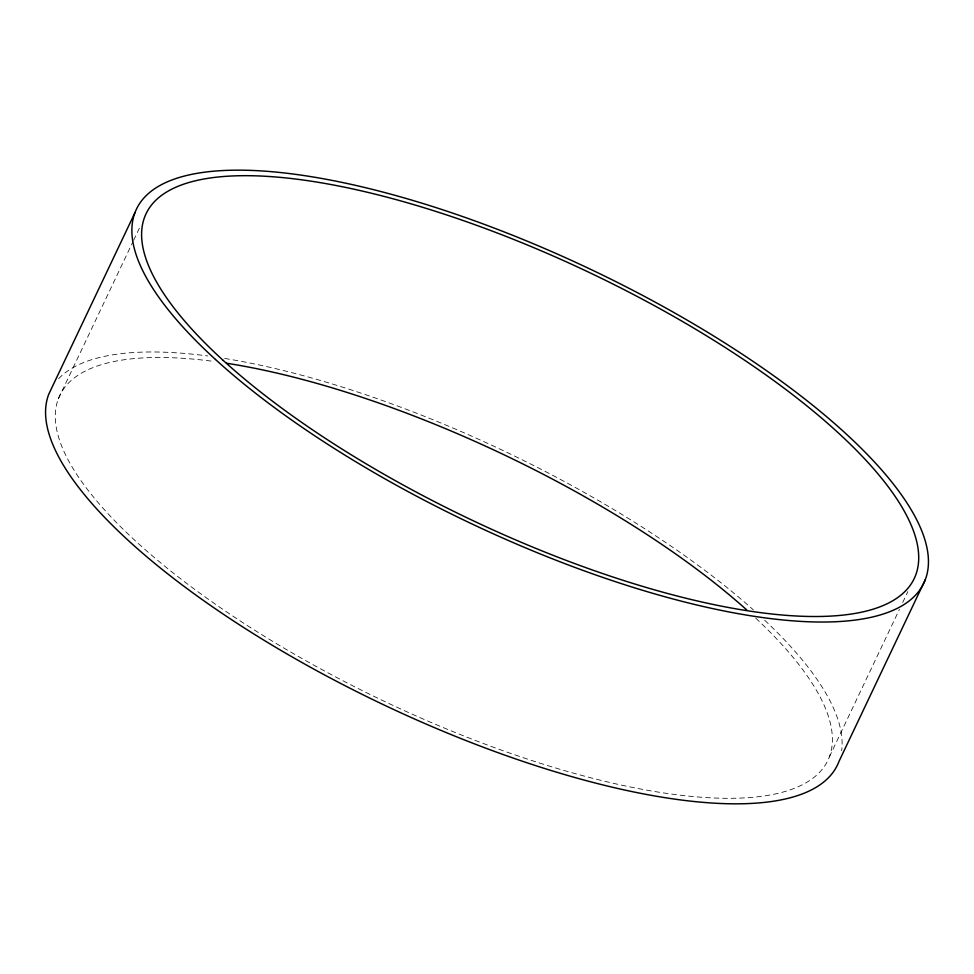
<?xml version="1.0" encoding="UTF-8"?>
<svg xmlns="http://www.w3.org/2000/svg" width="974" height="974" viewBox="0 0 974 974"><rect width="100%" height="100%" fill="white"/><g stroke="black" fill="none" stroke-linecap="round" stroke-linejoin="round"><path stroke-width="0.73" stroke-dasharray="4.87 3.65" d="M58.343 398.816L132.975 241.625M133.633 240.261L140.122 226.589M829.337 756.981L899.44 609.347M902.679 602.516L907.878 591.583M58.598 378.728A435.828 140.451 25.4 0 1 207.852 355.973M224.665 358.444A435.828 140.451 25.4 0 1 753.45 609.955M764.651 620.207A435.828 140.451 25.4 0 1 841.646 750.735M755.739 618.161A425.2 137.03 25.4 0 1 674.982 794.528A425.2 137.03 25.4 0 1 131.064 536.82A425.2 137.03 25.4 0 1 213.878 361.427"/><path stroke-width="1.46" d="M135.021 212.539L48.7 394.348A435.828 140.451 25.4 0 0 393.922 709.62A435.828 140.451 25.4 0 0 838.979 761.461L925.3 579.652M226.54 363.241A425.2 137.03 25.4 0 1 746.766 609.955M215.461 359.455A435.828 140.451 25.4 0 0 898.917 607.496A435.828 140.451 25.4 0 0 476.116 221.354A435.828 140.451 25.4 0 0 215.461 359.455M223.131 360.343A425.2 137.03 25.4 0 0 889.919 602.334A425.2 137.03 25.4 0 0 477.43 225.615A425.2 137.03 25.4 0 0 223.131 360.343"/></g></svg>
